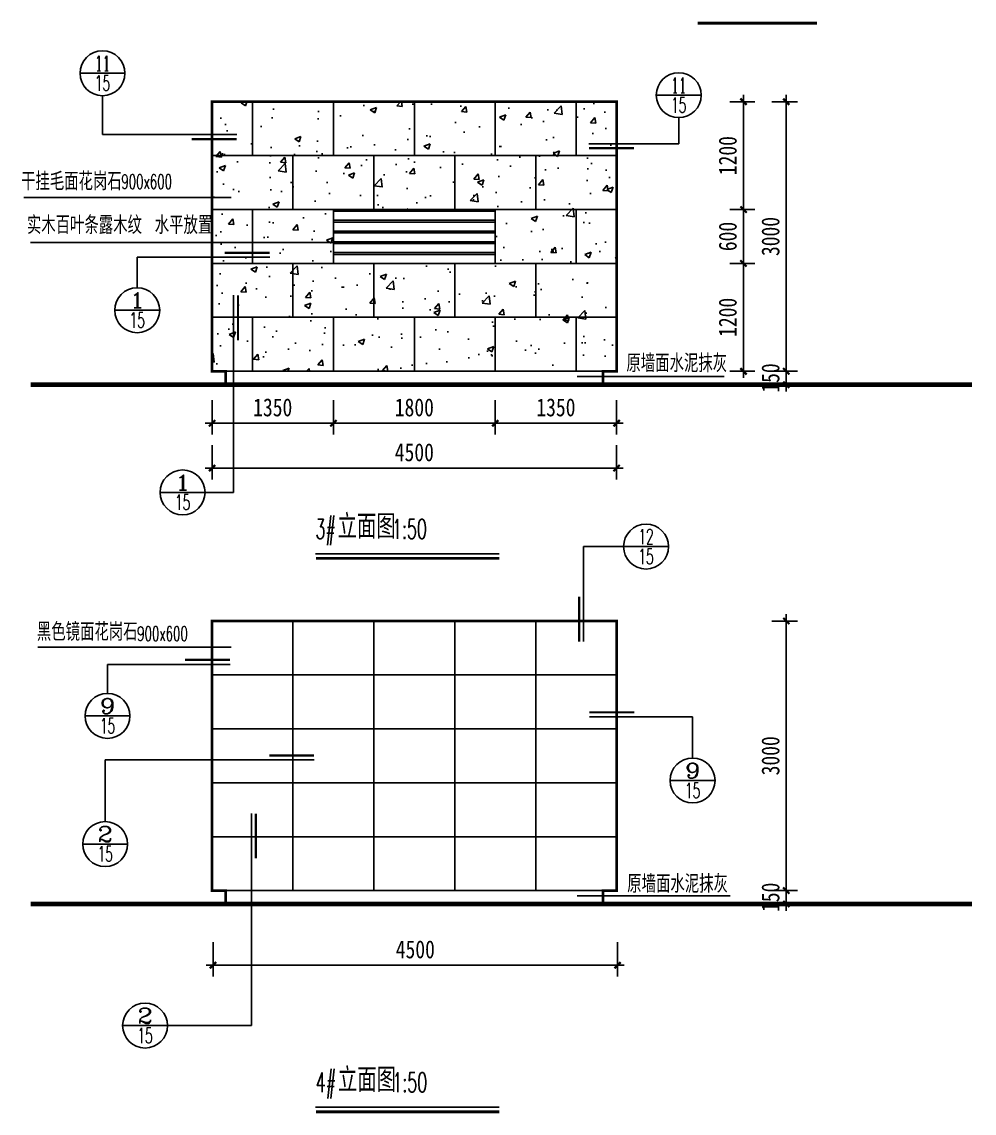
# Model space of a CAD drawing. Extents: x -18924 to 13328, y 126708 to 150963.
# Drawn here: x -18924 to -8330, y 126708 to 138855 of the extents above; entities that cross this region are included whole.
import ezdxf
from ezdxf.enums import TextEntityAlignment as Align

# ---------------------------------------------------------------- set-up
doc = ezdxf.new("R2010")
doc.units = 0
doc.header["$LTSCALE"] = 500
doc.header["$MEASUREMENT"] = 0
doc.header["$PDMODE"] = 34
doc.layers.get('0').update_dxf_attribs({"linetype": 'CONTINUOUS'})
doc.layers.get('DEFPOINTS').update_dxf_attribs({"linetype": 'CONTINUOUS'})
doc.layers.add('L-OBJECT', color=4, linetype='CONTINUOUS')
doc.layers.add('PUB_DIM', color=3, linetype='CONTINUOUS')
doc.styles.add('_HZTXT', font='txt.shx', dxfattribs={"width": 0.8, "bigfont": 'HZTXT.shx'})
doc.styles.add('_ROMANS', font='ROMANS.shx', dxfattribs={"width": 0.6})
doc.styles.add('COMP', font='COMPLEX', dxfattribs={"bigfont": 'hztxt'})
doc.styles.add('DIM_FONT', font='simhei.ttf', dxfattribs={"width": 0.8, "height": 200})
doc.dimstyles.new('DIMB', dxfattribs={"dimtxt": 300, "dimasz": 1, "dimexe": 250, "dimexo": 300, "dimgap": 150, "dimtad": 1, "dimdec": 0, "dimzin": 0, "dimtxsty": 'DIM_FONT', "dimblk": '_DIMX', "dimblk1": '_DIMX', "dimblk2": '_DIMX', "dimcen": 0.09, "dimse2": 1, "dimclrt": 7, "dimazin": 3, "dimtfac": 1, "dimtdec": 0, "dimtix": 1, "dimtmove": 0, "dimatfit": 3, "dimtolj": 1, "dimtzin": 0})

# ---------------------------------------------------------------- blocks, each defined once
blk = doc.blocks.new('_DIMX')
blk.add_line((-150, 0), (150, 0))
at = {"const_width": 50}
blk.add_lwpolyline([(-70, -70), (70, 70)], dxfattribs=at)
blk = doc.blocks.new('*D9')
at = {"color": 0, "linetype": 'BYBLOCK'}
for p, q in [((-10580, 137966), (-10295, 137966)), ((-10420, 137966), (-10420, 134967)), ((-10580, 134966), (-10295, 134966))]:
    blk.add_line(p, q, dxfattribs=at)
at = {"layer": 'DEFPOINTS', "color": 0, "linetype": 'BYBLOCK'}
for p in [(-10730, 137966), (-10730, 134966), (-10420, 134966)]:
    blk.add_point(p, dxfattribs=at)
at = {"color": 0, "linetype": 'BYBLOCK', "xscale": 0.5, "yscale": 0.5, "zscale": 0.5}
for p, rotation in [((-10420, 137966), 90), ((-10420, 134966), 270)]:
    blk.add_blockref('_DIMX', p, dxfattribs=dict(at, rotation=rotation))
at = {"color": 7, "linetype": 'BYBLOCK', "insert": (-10595, 136466), "char_height": 200, "attachment_point": 5, "rotation": 90, "style": 'DIM_FONT'}
blk.add_mtext('\\A1;3000', dxfattribs=at)
blk = doc.blocks.new('*D10')
at = {"color": 0, "linetype": 'BYBLOCK'}
for p, q in [((-10580, 134966), (-10295, 134966)), ((-10420, 134967), (-10420, 134967)), ((-10420, 134966), (-10420, 134816)), ((-10580, 134816), (-10295, 134816)), ((-10420, 134816), (-10420, 134815))]:
    blk.add_line(p, q, dxfattribs=at)
at = {"layer": 'DEFPOINTS', "color": 0, "linetype": 'BYBLOCK'}
for p in [(-10730, 134966), (-10730, 134816), (-10420, 134816)]:
    blk.add_point(p, dxfattribs=at)
at = {"color": 0, "linetype": 'BYBLOCK', "xscale": 0.5, "yscale": 0.5, "zscale": 0.5}
for p, rotation in [((-10420, 134966), 270), ((-10420, 134816), 90)]:
    blk.add_blockref('_DIMX', p, dxfattribs=dict(at, rotation=rotation))
at = {"color": 7, "linetype": 'BYBLOCK', "insert": (-10595, 134891), "char_height": 200, "attachment_point": 5, "rotation": 90, "style": 'DIM_FONT'}
blk.add_mtext('\\A1;150', dxfattribs=at)
blk = doc.blocks.new('*D11')
at = {"color": 0, "linetype": 'BYBLOCK'}
for p, q in [((-16808, 134144), (-16808, 133763)), ((-12308, 134144), (-12308, 133763)), ((-16807, 133888), (-12308, 133888))]:
    blk.add_line(p, q, dxfattribs=at)
at = {"layer": 'DEFPOINTS', "color": 0, "linetype": 'BYBLOCK'}
for p in [(-16808, 134294), (-12308, 134294), (-12308, 133888)]:
    blk.add_point(p, dxfattribs=at)
at = {"color": 0, "linetype": 'BYBLOCK', "xscale": 0.5, "yscale": 0.5, "zscale": 0.5, "rotation": 180}
blk.add_blockref('_DIMX', (-16808, 133888), dxfattribs=at)
at = {"color": 0, "linetype": 'BYBLOCK', "xscale": 0.5, "yscale": 0.5, "zscale": 0.5}
blk.add_blockref('_DIMX', (-12308, 133888), dxfattribs=at)
at = {"color": 7, "linetype": 'BYBLOCK', "insert": (-14558, 134063), "char_height": 200, "attachment_point": 5, "style": 'DIM_FONT'}
blk.add_mtext('\\A1;4500', dxfattribs=at)
blk = doc.blocks.new('*D12')
at = {"color": 0, "linetype": 'BYBLOCK'}
for p, q in [((-10580, 132186), (-10295, 132186)), ((-10420, 132185), (-10420, 129186)), ((-10580, 129186), (-10295, 129186))]:
    blk.add_line(p, q, dxfattribs=at)
at = {"layer": 'DEFPOINTS', "color": 0, "linetype": 'BYBLOCK'}
for p in [(-10730, 132186), (-10730, 129186), (-10420, 129186)]:
    blk.add_point(p, dxfattribs=at)
at = {"color": 0, "linetype": 'BYBLOCK', "xscale": 0.5, "yscale": 0.5, "zscale": 0.5}
for p, rotation in [((-10420, 132186), 90), ((-10420, 129186), 270)]:
    blk.add_blockref('_DIMX', p, dxfattribs=dict(at, rotation=rotation))
at = {"color": 7, "linetype": 'BYBLOCK', "insert": (-10595, 130686), "char_height": 200, "attachment_point": 5, "rotation": 90, "style": 'DIM_FONT'}
blk.add_mtext('\\A1;3000', dxfattribs=at)
blk = doc.blocks.new('*D13')
at = {"color": 0, "linetype": 'BYBLOCK'}
for p, q in [((-10580, 129186), (-10295, 129186)), ((-10420, 129186), (-10420, 129187)), ((-10420, 129186), (-10420, 129036)), ((-10580, 129036), (-10295, 129036)), ((-10420, 129035), (-10420, 129035))]:
    blk.add_line(p, q, dxfattribs=at)
at = {"layer": 'DEFPOINTS', "color": 0, "linetype": 'BYBLOCK'}
for p in [(-10730, 129186), (-10730, 129036), (-10420, 129036)]:
    blk.add_point(p, dxfattribs=at)
at = {"color": 0, "linetype": 'BYBLOCK', "xscale": 0.5, "yscale": 0.5, "zscale": 0.5}
for p, rotation in [((-10420, 129186), 270), ((-10420, 129036), 90)]:
    blk.add_blockref('_DIMX', p, dxfattribs=dict(at, rotation=rotation))
at = {"color": 7, "linetype": 'BYBLOCK', "insert": (-10595, 129111), "char_height": 200, "attachment_point": 5, "rotation": 90, "style": 'DIM_FONT'}
blk.add_mtext('\\A1;150', dxfattribs=at)
blk = doc.blocks.new('*D14')
at = {"color": 0, "linetype": 'BYBLOCK'}
for p, q in [((-16808, 128364), (-16808, 127983)), ((-12308, 128364), (-12308, 127983)), ((-16807, 128108), (-12308, 128108))]:
    blk.add_line(p, q, dxfattribs=at)
at = {"layer": 'DEFPOINTS', "color": 0, "linetype": 'BYBLOCK'}
for p in [(-16808, 128514), (-12308, 128514), (-12308, 128108)]:
    blk.add_point(p, dxfattribs=at)
at = {"color": 0, "linetype": 'BYBLOCK', "xscale": 0.5, "yscale": 0.5, "zscale": 0.5, "rotation": 180}
blk.add_blockref('_DIMX', (-16808, 128108), dxfattribs=at)
at = {"color": 0, "linetype": 'BYBLOCK', "xscale": 0.5, "yscale": 0.5, "zscale": 0.5}
blk.add_blockref('_DIMX', (-12308, 128108), dxfattribs=at)
at = {"color": 7, "linetype": 'BYBLOCK', "insert": (-14558, 128283), "char_height": 200, "attachment_point": 5, "style": 'DIM_FONT'}
blk.add_mtext('\\A1;4500', dxfattribs=at)
blk = doc.blocks.new('*D15')
at = {"color": 0, "linetype": 'BYBLOCK'}
for p, q in [((-11047, 137966), (-10771, 137966)), ((-10896, 137966), (-10896, 136767)), ((-11047, 136766), (-10771, 136766))]:
    blk.add_line(p, q, dxfattribs=at)
at = {"layer": 'DEFPOINTS', "color": 0, "linetype": 'BYBLOCK'}
for p in [(-11197, 137966), (-11197, 136766), (-10896, 136766)]:
    blk.add_point(p, dxfattribs=at)
at = {"color": 0, "linetype": 'BYBLOCK', "xscale": 0.5, "yscale": 0.5, "zscale": 0.5}
for p, rotation in [((-10896, 137966), 90), ((-10896, 136766), 270)]:
    blk.add_blockref('_DIMX', p, dxfattribs=dict(at, rotation=rotation))
at = {"color": 7, "linetype": 'BYBLOCK', "insert": (-11071, 137366), "char_height": 200, "attachment_point": 5, "rotation": 90, "style": 'DIM_FONT'}
blk.add_mtext('\\A1;1200', dxfattribs=at)
blk = doc.blocks.new('*D16')
at = {"color": 0, "linetype": 'BYBLOCK'}
for p, q in [((-11047, 136766), (-10771, 136766)), ((-10896, 136766), (-10896, 136167)), ((-11047, 136166), (-10771, 136166))]:
    blk.add_line(p, q, dxfattribs=at)
at = {"layer": 'DEFPOINTS', "color": 0, "linetype": 'BYBLOCK'}
for p in [(-11197, 136766), (-11197, 136166), (-10896, 136166)]:
    blk.add_point(p, dxfattribs=at)
at = {"color": 0, "linetype": 'BYBLOCK', "xscale": 0.5, "yscale": 0.5, "zscale": 0.5}
for p, rotation in [((-10896, 136766), 90), ((-10896, 136166), 270)]:
    blk.add_blockref('_DIMX', p, dxfattribs=dict(at, rotation=rotation))
at = {"color": 7, "linetype": 'BYBLOCK', "insert": (-11071, 136466), "char_height": 200, "attachment_point": 5, "rotation": 90, "style": 'DIM_FONT'}
blk.add_mtext('\\A1;600', dxfattribs=at)
blk = doc.blocks.new('*D17')
at = {"color": 0, "linetype": 'BYBLOCK'}
for p, q in [((-11047, 136166), (-10771, 136166)), ((-10896, 136166), (-10896, 134967)), ((-11047, 134966), (-10771, 134966))]:
    blk.add_line(p, q, dxfattribs=at)
at = {"layer": 'DEFPOINTS', "color": 0, "linetype": 'BYBLOCK'}
for p in [(-11197, 136166), (-11197, 134966), (-10896, 134966)]:
    blk.add_point(p, dxfattribs=at)
at = {"color": 0, "linetype": 'BYBLOCK', "xscale": 0.5, "yscale": 0.5, "zscale": 0.5}
for p, rotation in [((-10896, 136166), 90), ((-10896, 134966), 270)]:
    blk.add_blockref('_DIMX', p, dxfattribs=dict(at, rotation=rotation))
at = {"color": 7, "linetype": 'BYBLOCK', "insert": (-11071, 135566), "char_height": 200, "attachment_point": 5, "rotation": 90, "style": 'DIM_FONT'}
blk.add_mtext('\\A1;1200', dxfattribs=at)
blk = doc.blocks.new('*D22')
at = {"color": 0, "linetype": 'BYBLOCK'}
for p, q in [((-16808, 134644), (-16808, 134263)), ((-15458, 134644), (-15458, 134263)), ((-16807, 134388), (-15458, 134388))]:
    blk.add_line(p, q, dxfattribs=at)
at = {"layer": 'DEFPOINTS', "color": 0, "linetype": 'BYBLOCK'}
for p in [(-16808, 134794), (-15458, 134794), (-15458, 134388)]:
    blk.add_point(p, dxfattribs=at)
at = {"color": 0, "linetype": 'BYBLOCK', "xscale": 0.5, "yscale": 0.5, "zscale": 0.5, "rotation": 180}
blk.add_blockref('_DIMX', (-16808, 134388), dxfattribs=at)
at = {"color": 0, "linetype": 'BYBLOCK', "xscale": 0.5, "yscale": 0.5, "zscale": 0.5}
blk.add_blockref('_DIMX', (-15458, 134388), dxfattribs=at)
at = {"color": 7, "linetype": 'BYBLOCK', "insert": (-16133, 134563), "char_height": 200, "attachment_point": 5, "style": 'DIM_FONT'}
blk.add_mtext('\\A1;1350', dxfattribs=at)
blk = doc.blocks.new('*D29')
at = {"color": 0, "linetype": 'BYBLOCK'}
for p, q in [((-15458, 134644), (-15458, 134263)), ((-13658, 134644), (-13658, 134263)), ((-15457, 134388), (-13658, 134388))]:
    blk.add_line(p, q, dxfattribs=at)
at = {"layer": 'DEFPOINTS', "color": 0, "linetype": 'BYBLOCK'}
for p in [(-15458, 134794), (-13658, 134794), (-13658, 134388)]:
    blk.add_point(p, dxfattribs=at)
at = {"color": 0, "linetype": 'BYBLOCK', "xscale": 0.5, "yscale": 0.5, "zscale": 0.5, "rotation": 180}
blk.add_blockref('_DIMX', (-15458, 134388), dxfattribs=at)
at = {"color": 0, "linetype": 'BYBLOCK', "xscale": 0.5, "yscale": 0.5, "zscale": 0.5}
blk.add_blockref('_DIMX', (-13658, 134388), dxfattribs=at)
at = {"color": 7, "linetype": 'BYBLOCK', "insert": (-14558, 134563), "char_height": 200, "attachment_point": 5, "style": 'DIM_FONT'}
blk.add_mtext('\\A1;1800', dxfattribs=at)
blk = doc.blocks.new('*D30')
at = {"color": 0, "linetype": 'BYBLOCK'}
for p, q in [((-13658, 134644), (-13658, 134263)), ((-12308, 134644), (-12308, 134263)), ((-12308, 134388), (-13657, 134388))]:
    blk.add_line(p, q, dxfattribs=at)
at = {"layer": 'DEFPOINTS', "color": 0, "linetype": 'BYBLOCK'}
for p in [(-13658, 134794), (-12308, 134794), (-13658, 134388)]:
    blk.add_point(p, dxfattribs=at)
at = {"color": 0, "linetype": 'BYBLOCK', "xscale": 0.5, "yscale": 0.5, "zscale": 0.5, "rotation": 180}
blk.add_blockref('_DIMX', (-13658, 134388), dxfattribs=at)
at = {"color": 0, "linetype": 'BYBLOCK', "xscale": 0.5, "yscale": 0.5, "zscale": 0.5}
blk.add_blockref('_DIMX', (-12308, 134388), dxfattribs=at)
at = {"color": 7, "linetype": 'BYBLOCK', "insert": (-12983, 134563), "char_height": 200, "attachment_point": 5, "style": 'DIM_FONT'}
blk.add_mtext('\\A1;1350', dxfattribs=at)
blk = doc.blocks.new('_INDEX')
blk.add_line((-0.5, 0), (0.5, 0))
blk.add_circle((0, 0), 0.5)
at = {"style": 'COMP'}
for tag, width, p, p2 in [('1', 2.333333, (-0.17, 0.05), (0.17, 0.05)), ('-', 1.166667, (-0.17, -0.39), (0.17, -0.39))]:
    blk.add_attdef(tag, text='', height=0.34, dxfattribs=dict(at, width=width)).set_placement(p, p2, align=Align.FIT)

msp = doc.modelspace()

# ---------------------------------------------------------------- hatches: boundary and pattern name
at = {"layer": 'L-OBJECT'}
h = msp.add_hatch(dxfattribs=at)
h.set_pattern_fill('AR-CONC', color=256, scale=100, style=0)
h.set_pattern_definition([(50, (80728.66, 52600), (717.2602, -62.7521), [75, -825]), (355, (80728.66, 52600), (-138.7513, 752.192), [60, -660]), (100.4514, (80788.4, 52594.8), (578.5094, 689.4395), [63.74, -701.142]), (46.1842, (80728.7, 52800), (1067.241, -165.519), [112.5, -1237.5]), (96.6356, (80817.6, 52786.2), (934.663, 974.118), [95.61, -1051.713]), (351.1842, (80728.7, 52800), (934.662, 974.119), [90, -990]), (21, (80828.66, 52750), (596.907, -402.619), [75, -825]), (326, (80828.66, 52750), (243.3153, 725.15), [60, -660]), (71.4514, (80878.4, 52716.45), (840.2226, 322.5305), [63.74, -701.142]), (37.5, (80728.66, 52600), (12.15986, 332.89385), [0, -652, 0, -670, 0, -662.5]), (7.5, (80728.66, 52600), (263.0695, 394.4117), [0, -382, 0, -637, 0, -252.5]), (327.5, (80505.66, 52600), (533.82244, -22.55487), [0, -250, 0, -780, 0, -1035]), (317.5, (80405.66, 52600), (583.1862, 100.105), [0, -325, 0, -518, 0, -735])])
h.paths.add_polyline_path([(-15457.9, 137966.4), (-16357.9, 137966.4), (-16357.9, 137366.4), (-15457.9, 137366.4)])
h.paths.add_polyline_path([(-16357.9, 137366.4), (-16357.9, 137966.4), (-16807.9, 137966.4), (-16807.9, 137366.4)])
h.paths.add_polyline_path([(-14557.9, 137366.4), (-14557.9, 137966.4), (-15457.9, 137966.4), (-15457.9, 137366.4)])
h.paths.add_polyline_path([(-13657.9, 137366.4), (-13657.9, 137966.4), (-14557.9, 137966.4), (-14557.9, 137366.4)])
h.paths.add_polyline_path([(-12757.9, 137366.4), (-12757.9, 137966.4), (-13657.9, 137966.4), (-13657.9, 137366.4)])
h.paths.add_polyline_path([(-12307.9, 137966.4), (-12757.9, 137966.4), (-12757.9, 137366.4), (-12307.9, 137366.4)])
h.paths.add_polyline_path([(-12307.9, 136766.4), (-12307.9, 137366.4), (-13207.9, 137366.4), (-13207.9, 136766.4)])
h.paths.add_polyline_path([(-13207.9, 136766.4), (-13207.9, 137366.4), (-14107.9, 137366.4), (-14107.9, 136766.4)])
h.paths.add_polyline_path([(-14107.9, 136766.4), (-14107.9, 137366.4), (-15007.9, 137366.4), (-15007.9, 136766.4)])
h.paths.add_polyline_path([(-15007.9, 136766.4), (-15007.9, 137366.4), (-15907.9, 137366.4), (-15907.9, 136766.4)])
h.paths.add_polyline_path([(-15907.9, 136766.4), (-15907.9, 137366.4), (-16807.9, 137366.4), (-16807.9, 136766.4)])
h.paths.add_polyline_path([(-16357.9, 136766.4), (-16807.9, 136766.4), (-16807.9, 136166.4), (-16357.9, 136166.4)])
h.paths.add_polyline_path([(-16357.9, 136166.4), (-15457.9, 136166.4), (-15457.9, 136766.4), (-16357.9, 136766.4)])
h.paths.add_polyline_path([(-13657.9, 136166.4), (-12757.9, 136166.4), (-12757.9, 136766.4), (-13657.9, 136766.4)])
h.paths.add_polyline_path([(-12757.9, 136166.4), (-12307.9, 136166.4), (-12307.9, 136766.4), (-12757.9, 136766.4)])
h.paths.add_polyline_path([(-12307.9, 135566.4), (-12307.9, 136166.4), (-13207.9, 136166.4), (-13207.9, 135566.4)])
h.paths.add_polyline_path([(-13207.9, 136166.4), (-14107.9, 136166.4), (-14107.9, 135566.4), (-13207.9, 135566.4)])
h.paths.add_polyline_path([(-14107.9, 136166.4), (-15007.9, 136166.4), (-15007.9, 135566.4), (-14107.9, 135566.4)])
h.paths.add_polyline_path([(-15007.9, 136166.4), (-15907.9, 136166.4), (-15907.9, 135566.4), (-15007.9, 135566.4)])
h.paths.add_polyline_path([(-16807.9, 135566.4), (-15907.9, 135566.4), (-15907.9, 136166.4), (-16807.9, 136166.4)])
h.paths.add_polyline_path([(-16357.9, 135566.4), (-16807.9, 135566.4), (-16807.9, 134966.4), (-16357.9, 134966.4)])
h.paths.add_polyline_path([(-15457.9, 135566.4), (-16357.9, 135566.4), (-16357.9, 134966.4), (-15457.9, 134966.4)])
h.paths.add_polyline_path([(-14557.9, 135566.4), (-15457.9, 135566.4), (-15457.9, 134966.4), (-14557.9, 134966.4)])
h.paths.add_polyline_path([(-14557.9, 134966.4), (-13657.9, 134966.4), (-13657.9, 135566.4), (-14557.9, 135566.4)])
h.paths.add_polyline_path([(-13657.9, 134966.4), (-12757.9, 134966.4), (-12757.9, 135566.4), (-13657.9, 135566.4)])
h.paths.add_polyline_path([(-12757.9, 135566.4), (-12757.9, 134966.4), (-12307.9, 134966.4), (-12307.9, 135566.4)])

# ---------------------------------------------------------------- linework, layer by layer
for p, q in [((-16807.9, 137966.4), (-16807.9, 134966.4)), ((-16807.9, 137966.4), (-12307.9, 137966.4)), ((-16357.9, 137966.4), (-16357.9, 137366.4)), ((-15457.9, 137966.4), (-15457.9, 137366.4)), ((-14557.9, 137966.4), (-14557.9, 137366.4)), ((-13657.9, 137966.4), (-13657.9, 137366.4)), ((-12757.9, 137966.4), (-12757.9, 137366.4)), ((-12307.9, 137966.4), (-12307.9, 134966.4)), ((-16807.9, 137366.4), (-12307.9, 137366.4)), ((-15907.9, 137366.4), (-15907.9, 136766.4)), ((-15007.9, 137366.4), (-15007.9, 136766.4)), ((-14107.9, 137366.4), (-14107.9, 136766.4)), ((-13207.9, 137366.4), (-13207.9, 136766.4)), ((-16807.9, 136766.4), (-12307.9, 136766.4)), ((-16357.9, 136766.4), (-16357.9, 136166.4)), ((-15457.9, 136766.4), (-15457.9, 136166.4)), ((-15457.9, 136746.4), (-13657.9, 136746.4)), ((-13657.9, 136766.4), (-13657.9, 136166.4)), ((-12757.9, 136766.4), (-12757.9, 136166.4)), ((-15457.9, 136646.4), (-13657.9, 136646.4)), ((-15457.9, 136626.4), (-13657.9, 136626.4)), ((-15457.9, 136526.4), (-13657.9, 136526.4)), ((-15457.9, 136506.4), (-13657.9, 136506.4)), ((-15457.9, 136406.4), (-13657.9, 136406.4)), ((-15457.9, 136386.4), (-13657.9, 136386.4)), ((-15457.9, 136286.4), (-13657.9, 136286.4)), ((-15457.9, 136266.4), (-13657.9, 136266.4)), ((-16807.9, 136166.4), (-12307.9, 136166.4)), ((-15907.9, 136166.4), (-15907.9, 135566.4)), ((-15007.9, 136166.4), (-15007.9, 135566.4)), ((-14107.9, 136166.4), (-14107.9, 135566.4)), ((-13207.9, 136166.4), (-13207.9, 135566.4)), ((-16807.9, 135566.4), (-12307.9, 135566.4)), ((-16357.9, 135566.4), (-16357.9, 134966.4)), ((-15457.9, 135566.4), (-15457.9, 134966.4)), ((-14557.9, 135566.4), (-14557.9, 134966.4)), ((-13657.9, 135566.4), (-13657.9, 134966.4)), ((-12757.9, 135566.4), (-12757.9, 134966.4)), ((-12307.9, 134966.4), (-16807.9, 134966.4)), ((-16657.9, 134966.4), (-16657.9, 134816.4)), ((-12457.9, 134966.4), (-12457.9, 134816.4)), ((-15656.6, 132935.5), (-13612.8, 132935.5)), ((-16807.9, 132185.7), (-16807.9, 129185.7)), ((-16807.9, 132185.7), (-12307.9, 132185.7)), ((-15907.9, 132185.7), (-15907.9, 129185.7)), ((-15007.9, 132185.7), (-15007.9, 129185.7)), ((-14107.9, 132185.7), (-14107.9, 129185.7)), ((-13207.9, 132185.7), (-13207.9, 129185.7)), ((-12307.9, 132185.7), (-12307.9, 129185.7)), ((-16807.9, 131585.7), (-12307.9, 131585.7)), ((-16807.9, 130985.7), (-12307.9, 130985.7)), ((-16807.9, 130385.7), (-12307.9, 130385.7)), ((-16807.9, 129785.7), (-12307.9, 129785.7)), ((-12307.9, 129185.7), (-16807.9, 129185.7)), ((-16657.9, 129185.7), (-16657.9, 129035.7)), ((-12457.9, 129185.7), (-12457.9, 129035.7)), ((-15656.6, 126776.4), (-13612.8, 126776.4))]:
    msp.add_line(p, q, dxfattribs=at)
for points, const_width in [([(-11407.5, 138840.2), (-10078.9, 138840.2)], 30), ([(-16657.9, 134816.4), (-16657.9, 134966.4), (-16807.9, 134966.4), (-16807.9, 137966.4), (-12307.9, 137966.4), (-12307.9, 134966.4), (-12457.9, 134966.4), (-12457.9, 134816.4)], 30), ([(-8355.1, 134816.4), (-18825, 134816.4)], 50), ([(-15651, 132882.4), (-13611.7, 132882.4)], 30), ([(-16657.9, 129035.7), (-16657.9, 129185.7), (-16807.9, 129185.7), (-16807.9, 132185.7), (-12307.9, 132185.7), (-12307.9, 129185.7), (-12457.9, 129185.7), (-12457.9, 129035.7)], 30), ([(-8355.1, 129035.7), (-18825, 129035.7)], 50), ([(-15651, 126723.3), (-13611.7, 126723.3)], 30)]:
    msp.add_lwpolyline(points, dxfattribs=dict(at, const_width=const_width))
at = {"layer": 'PUB_DIM'}
for p, q in [((-18027, 137599.9), (-18027, 138033.1)), ((-11616.7, 137498.7), (-11616.7, 137789.1)), ((-16534.2, 137599.9), (-18027, 137599.9)), ((-12615.8, 137498.7), (-11616.7, 137498.7)), ((-18902.7, 136900.5), (-16595.5, 136900.5)), ((-18829.6, 136400.2), (-15174.1, 136400.2)), ((-16166.4, 136234.9), (-17641, 136234.9)), ((-17641, 136234.9), (-17641, 135895.3)), ((-16569.6, 135811.2), (-16569.6, 133617.8)), ((-11110.4, 134908.4), (-12747.2, 134908.4)), ((-16569.6, 133617.8), (-16885.9, 133617.8)), ((-12675.6, 131957.7), (-12675.6, 133014.8)), ((-12675.6, 133014.8), (-12230.4, 133014.8)), ((-18746.2, 131895.7), (-16595.5, 131895.7)), ((-16607.9, 131703.2), (-17971.5, 131703.2)), ((-17971.5, 131703.2), (-17971.5, 131379.8)), ((-12609.4, 131119.3), (-11462.4, 131119.3)), ((-11462.4, 131119.3), (-11462.4, 130660.8)), ((-15672.8, 130639.6), (-17997.4, 130639.6)), ((-17997.4, 130639.6), (-17997.4, 129953.4)), ((-16370.1, 130043.4), (-16370.1, 127683.2)), ((-11043.3, 129127.6), (-12747.2, 129127.6)), ((-16370.1, 127683.2), (-17303.6, 127683.2))]:
    msp.add_line(p, q, dxfattribs=at)
at = {"layer": 'PUB_DIM', "const_width": 25}
for points in [[(-16534.2, 137549.9), (-17034.2, 137549.9)], [(-12615.8, 137448.7), (-12115.8, 137448.7)], [(-16166.4, 136284.9), (-16666.4, 136284.9)], [(-16519.6, 135811.2), (-16519.6, 135311.2)], [(-12725.6, 131957.7), (-12725.6, 132457.7)], [(-16607.9, 131753.2), (-17107.9, 131753.2)], [(-12609.4, 131169.3), (-12109.4, 131169.3)], [(-15672.8, 130689.6), (-16172.8, 130689.6)], [(-16320.1, 130043.4), (-16320.1, 129543.4)]]:
    msp.add_lwpolyline(points, dxfattribs=at)

# ---------------------------------------------------------------- block references
at = {"layer": 'PUB_DIM'}
ref = msp.add_blockref('_INDEX', (-18027, 138283.1), dxfattribs=dict(at, xscale=500, yscale=500, zscale=500))
ref.add_attrib('1', '11', dxfattribs={"layer": '0', "height": 170, "style": 'COMP', "width": 0.875}).set_placement((-18112, 138308.1), (-17942, 138308.1), align=Align.FIT)
ref.add_attrib('-', '15', dxfattribs={"layer": '0', "height": 170, "style": 'COMP', "width": 0.724138}).set_placement((-18112, 138088.1), (-17942, 138088.1), align=Align.FIT)
ref = msp.add_blockref('_INDEX', (-11616.7, 138039.1), dxfattribs=dict(at, xscale=500, yscale=500, zscale=500))
ref.add_attrib('1', '11', dxfattribs={"layer": '0', "height": 170, "style": 'COMP', "width": 0.875}).set_placement((-11701.7, 138064.1), (-11531.7, 138064.1), align=Align.FIT)
ref.add_attrib('-', '15', dxfattribs={"layer": '0', "height": 170, "style": 'COMP', "width": 0.724138}).set_placement((-11701.7, 137844.1), (-11531.7, 137844.1), align=Align.FIT)
ref = msp.add_blockref('_INDEX', (-17641, 135645.3), dxfattribs=dict(at, xscale=500, yscale=500, zscale=500))
ref.add_attrib('1', '1', dxfattribs={"layer": '0', "height": 170, "style": 'COMP', "width": 2.333333}).set_placement((-17726, 135670.3), (-17556, 135670.3), align=Align.FIT)
ref.add_attrib('-', '15', dxfattribs={"layer": '0', "height": 170, "style": 'COMP', "width": 0.724138}).set_placement((-17726, 135450.3), (-17556, 135450.3), align=Align.FIT)
ref = msp.add_blockref('_INDEX', (-17135.9, 133617.8), dxfattribs=dict(at, xscale=500, yscale=500, zscale=500))
ref.add_attrib('1', '1', dxfattribs={"layer": '0', "height": 170, "style": 'COMP', "width": 2.333333}).set_placement((-17220.9, 133642.8), (-17050.9, 133642.8), align=Align.FIT)
ref.add_attrib('-', '15', dxfattribs={"layer": '0', "height": 170, "style": 'COMP', "width": 0.724138}).set_placement((-17220.9, 133422.8), (-17050.9, 133422.8), align=Align.FIT)
ref = msp.add_blockref('_INDEX', (-11980.4, 133014.8), dxfattribs=dict(at, xscale=500, yscale=500, zscale=500))
ref.add_attrib('1', '12', dxfattribs={"layer": '0', "height": 170, "style": 'COMP', "width": 0.724138}).set_placement((-12065.4, 133039.8), (-11895.4, 133039.8), align=Align.FIT)
ref.add_attrib('-', '15', dxfattribs={"layer": '0', "height": 170, "style": 'COMP', "width": 0.724138}).set_placement((-12065.4, 132819.8), (-11895.4, 132819.8), align=Align.FIT)
ref = msp.add_blockref('_INDEX', (-17971.5, 131129.8), dxfattribs=dict(at, xscale=500, yscale=500, zscale=500))
ref.add_attrib('1', '9', dxfattribs={"layer": '0', "height": 170, "style": 'COMP', "width": 1.5}).set_placement((-18056.5, 131154.8), (-17886.5, 131154.8), align=Align.FIT)
ref.add_attrib('-', '15', dxfattribs={"layer": '0', "height": 170, "style": 'COMP', "width": 0.724138}).set_placement((-18056.5, 130934.8), (-17886.5, 130934.8), align=Align.FIT)
ref = msp.add_blockref('_INDEX', (-11462.4, 130410.8), dxfattribs=dict(at, xscale=500, yscale=500, zscale=500))
ref.add_attrib('1', '9', dxfattribs={"layer": '0', "height": 170, "style": 'COMP', "width": 1.5}).set_placement((-11547.4, 130435.8), (-11377.4, 130435.8), align=Align.FIT)
ref.add_attrib('-', '15', dxfattribs={"layer": '0', "height": 170, "style": 'COMP', "width": 0.724138}).set_placement((-11547.4, 130215.8), (-11377.4, 130215.8), align=Align.FIT)
ref = msp.add_blockref('_INDEX', (-17997.4, 129703.4), dxfattribs=dict(at, xscale=500, yscale=500, zscale=500))
ref.add_attrib('1', '2', dxfattribs={"layer": '0', "height": 170, "style": 'COMP', "width": 1.5}).set_placement((-18082.4, 129728.4), (-17912.4, 129728.4), align=Align.FIT)
ref.add_attrib('-', '15', dxfattribs={"layer": '0', "height": 170, "style": 'COMP', "width": 0.724138}).set_placement((-18082.4, 129508.4), (-17912.4, 129508.4), align=Align.FIT)
ref = msp.add_blockref('_INDEX', (-17553.6, 127683.2), dxfattribs=dict(at, xscale=500, yscale=500, zscale=500))
ref.add_attrib('1', '2', dxfattribs={"layer": '0', "height": 170, "style": 'COMP', "width": 1.5}).set_placement((-17638.6, 127708.2), (-17468.6, 127708.2), align=Align.FIT)
ref.add_attrib('-', '15', dxfattribs={"layer": '0', "height": 170, "style": 'COMP', "width": 0.724138}).set_placement((-17638.6, 127488.2), (-17468.6, 127488.2), align=Align.FIT)

# ---------------------------------------------------------------- texts
at = {"layer": 'L-OBJECT'}
for s, height, style, width, p in [('干挂毛面花岗石', 200, '_HZTXT', 0.8, (-18932.9, 136980)), ('900x600', 160, '_ROMANS', 0.6, (-17817.5, 136996.9)), ('实木百叶条露木纹 水平放置', 200, '_HZTXT', 0.8, (-18868.2, 136492.8)), ('原墙面水泥抹灰', 200, '_HZTXT', 0.8, (-12198.3, 134956)), ('立面图 ', 270, '_HZTXT', 0.8, (-15412.5, 133102.5)), ('3#', 216, '_ROMANS', 0.6, (-15657.7, 133102.5)), ('1:50', 216, '_ROMANS', 0.6, (-14806.2, 133102.5)), ('黑色镜面花岗石', 200, '_HZTXT', 0.8, (-18757, 131966.2)), ('900x600', 160, '_ROMANS', 0.6, (-17641.5, 131966.2)), ('原墙面水泥抹灰', 200, '_HZTXT', 0.8, (-12189.4, 129161.4)), ('4#', 216, '_ROMANS', 0.6, (-15654.1, 126943.4)), ('立面图 ', 270, '_HZTXT', 0.8, (-15408.9, 126943.4)), ('1:50', 216, '_ROMANS', 0.6, (-14802.5, 126943.4))]:
    msp.add_text(s, height=height, dxfattribs=dict(at, style=style, width=width)).set_placement(p)

# ---------------------------------------------------------------- dimensions: what is measured, and where the dimension line sits
at = {"layer": 'PUB_DIM'}
for base, p1, p2, picture, middle in [((-10896.4, 136766.4), (-11197, 137966.4), (-11197, 136766.4), '*D15', (-11071.4, 137366.4)), ((-10419.7, 134966.4), (-10730.1, 137966.4), (-10730.1, 134966.4), '*D9', (-10594.7, 136466.4)), ((-10896.4, 136166.4), (-11197, 136766.4), (-11197, 136166.4), '*D16', (-11071.4, 136466.4)), ((-10896.4, 134966.4), (-11197, 136166.4), (-11197, 134966.4), '*D17', (-11071.4, 135566.4)), ((-10419.7, 134816.4), (-10730.1, 134966.4), (-10730.1, 134816.4), '*D10', (-10594.7, 134891.4)), ((-10419.7, 129185.7), (-10730.1, 132185.7), (-10730.1, 129185.7), '*D12', (-10594.7, 130685.7)), ((-10419.7, 129035.7), (-10730.1, 129185.7), (-10730.1, 129035.7), '*D13', (-10594.7, 129110.7))]:
    dim = msp.add_linear_dim(base=base, p1=p1, p2=p2, angle=90, dimstyle='DIMB', override={"dimscale": 0.5, "dimblk1": '_DIMX', "dimblk2": '_DIMX', "dimsah": 1, "dimse2": 0}, dxfattribs=at)
    dim.commit()
    dim.dimension.update_dxf_attribs({"geometry": picture, "text_midpoint": middle})
for base, p1, p2, picture, middle in [((-15457.9, 134388.4), (-16807.9, 134794.4), (-15457.9, 134794.4), '*D22', (-16132.9, 134563.4)), ((-13657.9, 134388.4), (-15457.9, 134794.4), (-13657.9, 134794.4), '*D29', (-14557.9, 134563.4)), ((-13657.9, 134388.4), (-12307.9, 134794.4), (-13657.9, 134794.4), '*D30', (-12982.9, 134563.4)), ((-12307.9, 133888.4), (-16807.9, 134294.4), (-12307.9, 134294.4), '*D11', (-14557.9, 134063.4))]:
    dim = msp.add_linear_dim(base=base, p1=p1, p2=p2, dimstyle='DIMB', override={"dimscale": 0.5, "dimblk1": '_DIMX', "dimblk2": '_DIMX', "dimsah": 1, "dimse2": 0}, dxfattribs=at)
    dim.commit()
    dim.dimension.update_dxf_attribs({"geometry": picture, "text_midpoint": middle})
dim = msp.add_linear_dim(base=(-12297.1, 128355), p1=(-16797.1, 128761), p2=(-12297.1, 128761), dimstyle='DIMB', override={"dimscale": 0.5, "dimblk1": '_DIMX', "dimblk2": '_DIMX', "dimsah": 1, "dimse2": 0}, dxfattribs=at)
dim.commit()
dim.dimension.update_dxf_attribs({"geometry": '*D14', "text_midpoint": (-14547.1, 128530), "insert": (10.8, 247.4)})

doc.saveas('drawing.dxf')
